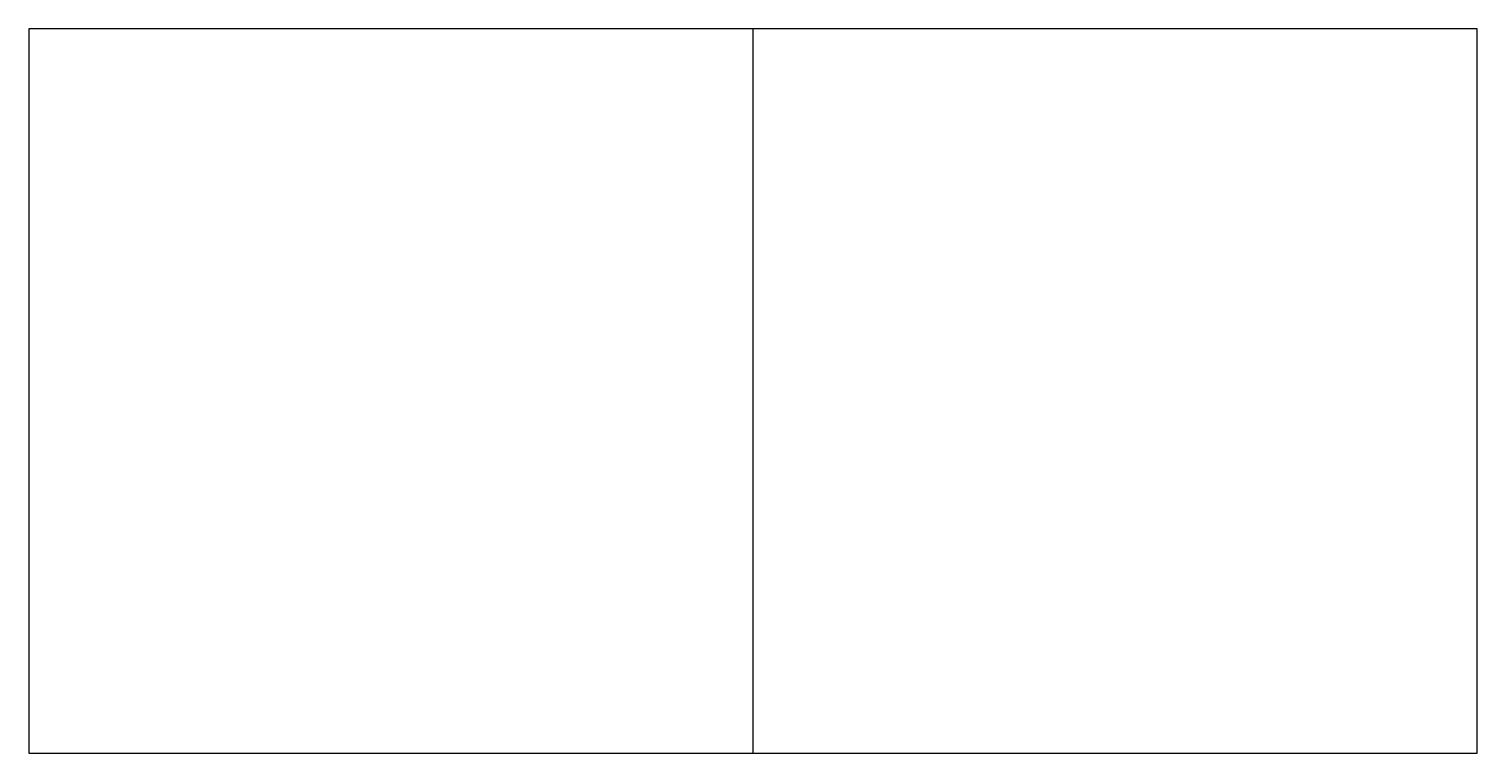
# Model space of a CAD drawing. Header units: inches. Extents: x 0 to 8, y 0 to 4.
import ezdxf

# ---------------------------------------------------------------- set-up
doc = ezdxf.new("R2010")
doc.units = ezdxf.units.IN

msp = doc.modelspace()

# ---------------------------------------------------------------- linework, layer by layer
at = {"layer": 'CUT'}
for p, q in [((8, 4), (0, 4)), ((0, 4), (0, 0)), ((8, 0), (8, 4)), ((0, 0), (8, 0))]:
    msp.add_line(p, q, dxfattribs=at)
at = {"layer": 'SHEETMETAL_BEND_LINES_UP'}
msp.add_line((4, 0), (4, 4), dxfattribs=at)

doc.saveas('drawing.dxf')
